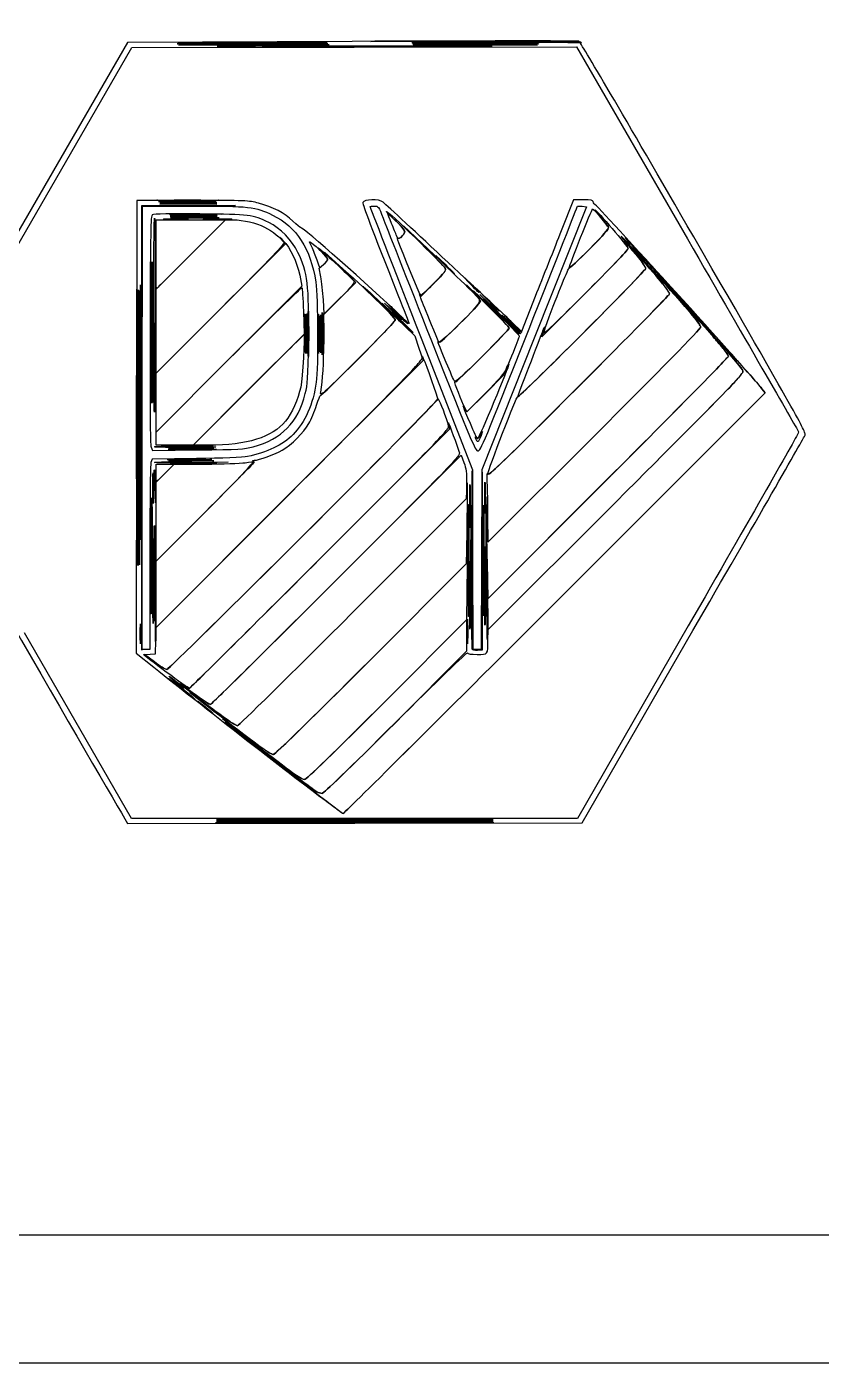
# Model space of a CAD drawing. Header units: millimetres. Extents: x 0 to 635, y 0 to 635.
# Drawn here: x 211.9 to 435.8, y 0 to 376.5 of the extents above; entities that cross this region are included whole.
import ezdxf

# ---------------------------------------------------------------- set-up
doc = ezdxf.new("R2010")
doc.units = ezdxf.units.MM
doc.layers.add('Layer_1', color=7, linetype='CONTINUOUS')

msp = doc.modelspace()

# ---------------------------------------------------------------- linework, layer by layer
at = {"layer": 'Layer_1', "color": 7}
for points in [[(0, 317.5), (0, 635), (317.5, 635), (635, 635), (635, 317.5), (635, 0), (317.5, 0), (0, 0)], [(35.46623, 597.50713), (598.87253, 597.50713), (598.87253, 36.12743), (35.46623, 36.12743)], [(258.32153, 371.73951)], [(258.49792, 372.09228)], [(258.67431, 371.38673)], [(272.98976, 371.034)], [(323.76181, 372.09225)], [(323.93819, 371.73947)], [(324.11458, 371.38669)], [(338.31389, 372.18061)], [(250.18414, 327.64184)], [(244.29714, 263.525), (244.29814, 326.14306), (257.52731, 326.15006), (270.75647, 326.15706), (257.61648, 326.05796), (244.47648, 325.95886), (244.38588, 263.43328), (244.29528, 200.90772), (244.29628, 263.52578)], [(250.56042, 327.2891)], [(250.93627, 326.9364)], [(250.93627, 326.58363)], [(253.36005, 323.7611)], [(253.55903, 323.40832)], [(253.55903, 323.05554)], [(253.73542, 322.7028)], [(262.37842, 322.34896)], [(316.09311, 317.6653)], [(248.35556, 312.38472)], [(293.7094, 310.70903)], [(329.66137, 309.47431)], [(364.77222, 308.55601)], [(336.89259, 304.00625)], [(341.83147, 298.71458)], [(342.53703, 298.71458)], [(314.84589, 295.71597)], [(315.02036, 296.24514)], [(316.44167, 295.45139)], [(344.30092, 295.89236)], [(246.76016, 290.5125)], [(247.11354, 290.33611)], [(247.46632, 290.5125)], [(248.17174, 290.33611)], [(290.13624, 290.15972)], [(290.48947, 289.98333)], [(290.84261, 290.15972)], [(291.19768, 289.98333)], [(294.0167, 289.98333)], [(294.36839, 289.98333)], [(294.722, 289.98333)], [(295.07698, 289.98333)], [(295.42866, 290.15972)], [(318.01971, 292.89375)], [(347.30237, 293.24653)], [(348.19167, 292.62917)], [(348.35978, 293.24653)], [(327.98797, 287.56847)], [(332.44118, 276.64304)], [(350.30833, 272.25851)], [(243.94167, 267.93472)], [(242.88366, 263.70139)], [(336.90934, 264.67153)], [(243.23644, 263.525)], [(243.58919, 263.525)], [(338.52802, 260.20247)], [(247.88037, 258.14514)], [(253.02986, 257.79162)], [(253.02986, 257.43891)], [(253.20625, 258.49711)], [(275.69583, 258.17061)], [(247.95497, 253.74092)], [(252.69866, 254.61673)], [(253.02986, 254.26384)], [(253.55903, 253.55832)], [(247.78819, 248.70833)], [(248.35551, 250.825)], [(341.83988, 250.47314)], [(248.15044, 246.59167)], [(336.70508, 241.47639)], [(340.93213, 243.76944)], [(246.7592, 227.18889)], [(247.112, 227.36528)], [(248.16181, 227.54167)], [(336.36453, 226.13056)], [(337.06997, 226.13056)], [(340.59775, 226.13056)], [(341.30342, 226.13056)], [(247.81588, 222.42639)], [(247.46189, 220.30972)], [(340.94716, 218.89861)], [(336.71204, 216.42917)], [(360.68931, 214.11004)], [(341.64109, 209.02083)], [(335.98735, 206.19861)], [(247.88298, 197.54293)], [(251.23949, 194.69742)], [(254.17639, 191.5971)], [(255.76389, 189.65697)], [(259.33364, 188.3997)], [(262.29028, 184.54155)], [(267.20741, 182.12153)], [(278.16528, 173.30886)], [(293.67691, 160.96735)], [(299.68472, 155.75231)], [(272.63699, 152.31177)], [(272.81337, 153.3701)], [(272.81337, 153.01733)], [(272.81337, 152.66455)]]:
    msp.add_lwpolyline(points, close=True, dxfattribs=at)
for points in [[(180.01488, 259.95002), (178.87837, 261.96368), (210.20243, 316.27836), (241.5265, 370.59306), (304.16439, 370.68226), (366.80228, 370.77146), (398.04118, 316.7073)], [(303.55873, 372.34167), (240.29931, 372.08004), (208.69688, 317.28613)], [(338.31389, 372.18056), (308.85694, 372.36303), (338.1375, 372.44283)], [(258.58611, 327.55417), (242.8875, 327.55417), (242.7984, 263.7917), (242.7093, 200.0292), (247.73734, 196.03438)], [(368.70848, 327.73056), (365.94196, 327.73056), (362.48968, 318.99931)], [(244.475, 263.525), (244.475, 325.96667), (258.60098, 325.96667)], [(368.39638, 325.90188), (369.62186, 325.79028), (354.86319, 288.74861), (340.10449, 251.70694), (340.09109, 226.39514), (340.07779, 201.08333), (338.84307, 201.08333), (337.60834, 201.08333), (337.60833, 226.34286)], [(248.35556, 290.69254), (248.35556, 302.51167), (258.14746, 312.29889), (267.93936, 322.08611), (270.05371, 322.08011)], [(248.35556, 312.38472), (248.35556, 322.08611), (258.14273, 322.08611), (267.92991, 322.08611), (258.23333, 312.38472)], [(251.10633, 322.34895), (251.10633, 322.34884)], [(323.70309, 314.81333), (318.02917, 320.42031), (324.88574, 313.93307)], [(248.35556, 270.57967), (248.35556, 278.86833), (266.56439, 297.07967), (284.77322, 315.29103), (283.58592, 316.69624)], [(295.62151, 288.21454), (295.62751, 295.44158), (300.12542, 299.95265), (304.62334, 304.46372), (300.21362, 308.73082), (295.8039, 312.99792), (301.09556, 308.22654)], [(384.3153, 311.39451), (382.33893, 313.79583), (385.0217, 310.97361)], [(294.77394, 305.99745), (294.30811, 308.42962), (295.49711, 309.47358)], [(329.66137, 309.47431), (327.20139, 312.03194), (329.75903, 309.57196)], [(288.80687, 306.46878), (289.43959, 303.37507), (268.89757, 282.83305), (248.35556, 262.29102), (248.35556, 270.57967)], [(326.53456, 304.13303), (322.91009, 300.5209), (320.22985, 306.98198)], [(336.89259, 304.00625), (334.60972, 306.3875), (336.99097, 304.10464)], [(342.81181, 297.00566), (337.78472, 302.09654), (344.22047, 295.95174)], [(369.18597, 301.27625), (357.01919, 289.11329), (358.53705, 293.16428)], [(300.0702, 299.89374), (295.73485, 295.56879), (295.48731, 299.56704)], [(314.84589, 295.71597), (312.03194, 298.62639), (314.94236, 295.81244)], [(315.02036, 296.24514), (312.7375, 298.62639), (315.11875, 296.34353)], [(341.83147, 298.71458), (339.54861, 301.09583), (341.92986, 298.81297)], [(342.53703, 298.71458), (340.25417, 301.09583), (342.63542, 298.81297)], [(344.30092, 295.89236), (342.01806, 298.27361), (344.39931, 295.99075)], [(355.15621, 300.44409), (351.27506, 290.62013), (348.58683, 293.24914)], [(266.5014, 297.0168), (248.35556, 278.87355), (248.35556, 290.69254)], [(289.86361, 296.36226), (290.09685, 289.92342), (274.43116, 274.25477), (258.76547, 258.58611), (253.56051, 258.58611), (248.35556, 258.58611), (248.35556, 260.43932)], [(315.55972, 294.92355), (321.20417, 289.42418), (322.38075, 285.94166), (323.55733, 282.45913), (285.95644, 244.85826), (248.35556, 207.25737), (248.35556, 216.60743)], [(318.01971, 292.89375), (315.55972, 295.45139), (318.11736, 292.99141)], [(347.30237, 293.24653), (344.13472, 296.50972), (347.39792, 293.34208)], [(348.35978, 293.24653), (345.54583, 296.15694), (348.45625, 293.343)], [(247.73364, 290.40348), (247.73319, 290.40348)], [(405.1983, 289.27778), (404.47962, 290.15972), (405.39779, 289.27778)], [(337.60833, 226.34286), (337.60833, 251.60238), (323.14444, 288.62365)], [(248.35556, 260.43932), (248.35556, 262.29257), (268.80254, 282.73726)], [(348.4914, 283.64531), (346.32169, 278.40333), (341.11762, 273.20794), (335.91354, 268.01251), (335.38693, 269.03197)], [(263.17373, 258.5871), (258.76551, 258.5871), (274.28472, 274.10932), (274.28472, 274.10833)], [(294.73672, 273.55867), (294.73699, 273.55867)], [(335.32904, 269.03362), (335.91688, 268.01586), (341.14659, 273.23683)], [(360.68921, 214.11004), (419.92903, 273.35067), (419.02729, 274.52324)], [(419.02729, 274.52324), (419.92903, 273.35067), (360.68921, 214.11004)], [(330.45243, 265.0067), (331.04549, 263.13705), (294.55186, 226.64212)], [(246.59167, 226.98953), (246.59167, 201.08333), (245.53333, 201.08333), (244.475, 201.08333), (244.475, 263.525)], [(341.76366, 238.65494), (341.84166, 231.24739), (371.82777, 261.23194)], [(371.82777, 261.23194), (341.84166, 231.24739), (341.83966, 237.24383), (341.84006, 237.24383)], [(246.94052, 258.06725), (247.3003, 257.12095), (260.08696, 257.2596)], [(259.70983, 254.81329), (247.2516, 254.63151), (246.92163, 253.7636)], [(248.35556, 237.06003), (248.35556, 248.16259), (250.90436, 250.72852), (253.45317, 253.29444), (262.21387, 253.29444)], [(248.35556, 250.825), (248.35556, 253.29444), (250.90373, 253.29444), (253.45191, 253.29444), (251.00139, 250.825)], [(258.43288, 253.91696), (268.64028, 253.82286), (258.16237, 253.64682)], [(299.18507, 220.69199), (334.31728, 255.82291), (335.08086, 253.72871)], [(337.34311, 226.48333), (337.43681, 251.35417), (337.52261, 226.21875), (337.60841, 201.08333), (338.84079, 201.08333), (340.07316, 201.08333), (340.16726, 226.04236), (340.26136, 251.00139), (340.25736, 225.95417), (340.25336, 200.90694), (338.92761, 200.7973)], [(375.74977, 249.27895), (341.92459, 215.45515), (341.68125, 225.46716)], [(341.84167, 210.96203), (341.84167, 215.37221), (375.70833, 249.2375)], [(247.88293, 197.54293), (245.11725, 199.62855), (246.64821, 199.73858), (248.17917, 199.84861), (248.27647, 203.55278), (248.37377, 207.25694), (285.92881, 244.82778)], [(247.44559, 246.41528), (247.44546, 246.41528)], [(303.8221, 211.57847), (335.82746, 243.59306), (335.94931, 247.47361)], [(335.84444, 247.61306), (335.84444, 243.59161), (303.82914, 211.57773)], [(377.87322, 242.58337), (341.84167, 206.55181), (341.84167, 210.96203)], [(341.84167, 203.66919), (341.84167, 206.55012), (377.87312, 242.58288)], [(248.35556, 216.60743), (248.35556, 225.95752), (262.27844, 239.87707)], [(262.27641, 239.87502), (248.35556, 225.95752), (248.35556, 237.06003)], [(335.92181, 238.30139), (335.77246, 225.24861), (308.91001, 198.34931)], [(308.94087, 198.34931), (335.83418, 225.24861), (335.9627, 232.65694)], [(335.9677, 224.72001), (335.84386, 209.37478), (313.35576, 186.88459)], [(398.28611, 207.68794), (367.06528, 153.4781), (304.27083, 153.4821), (241.47639, 153.4861), (211.31389, 205.70931)], [(248.15227, 207.9625), (248.1521, 207.9625)], [(313.35383, 186.883), (335.84444, 209.37153), (335.84444, 204.9617), (335.84444, 200.55184), (315.82316, 180.53286)], [(239.5306, 153.36915), (240.31248, 152.04528), (304.33374, 152.13438), (368.355, 152.22358), (399.59605, 206.375)], [(243.90664, 205.49306), (243.90651, 205.49306)], [(337.4252, 201.15008), (337.42601, 201.15008)], [(286.80865, 166.35374), (286.80833, 166.35374)]]:
    msp.add_lwpolyline(points, dxfattribs=at)
for points in [[(275.51944, 371.64451), (256.60174, 371.64451), (248.86267, 371.68721), (258.32153, 371.73951)], [(275.51944, 371.99718), (256.79576, 371.99718), (249.13608, 372.03998), (258.49792, 372.09228)], [(275.87222, 371.29173), (256.95451, 371.29173), (249.21545, 371.33453), (258.67431, 371.38673)], [(304.27083, 370.942), (269.73389, 370.94201), (255.6574, 370.9834), (272.98976, 371.034)], [(258.32153, 371.73951), (267.78038, 371.79171), (283.25851, 371.79171), (292.71736, 371.73951)], [(258.49792, 372.09228), (267.85976, 372.14458), (283.17913, 372.14458), (292.54097, 372.09228)], [(258.67431, 371.38673), (268.13316, 371.43893), (283.61128, 371.43893), (293.07014, 371.38673)], [(272.98976, 371.03401), (290.32211, 371.08461), (318.57961, 371.08461), (335.7842, 371.034)], [(292.54097, 372.09228), (301.90281, 372.03998), (294.24313, 371.99718), (275.51944, 371.99718)], [(292.71736, 371.73951), (302.17622, 371.68721), (294.43715, 371.64451), (275.51944, 371.64451)], [(293.07014, 371.38673), (302.52899, 371.33453), (294.78993, 371.29173), (275.87222, 371.29173)], [(367.47087, 372.38617), (367.11188, 372.50561), (338.35141, 372.48557), (303.55873, 372.34167)], [(335.7842, 371.034), (352.98881, 370.9834), (338.80778, 370.942), (304.27083, 370.942)], [(338.31389, 371.99615), (322.3066, 371.99615), (315.75816, 372.03945), (323.76181, 372.09225)], [(338.31389, 371.64327), (322.50063, 371.64327), (316.03156, 371.68657), (323.93819, 371.73947)], [(338.31389, 371.29039), (322.69465, 371.29039), (316.30497, 371.33369), (324.11458, 371.38669)], [(323.76181, 372.09225), (331.76545, 372.14515), (344.86233, 372.14515), (352.86597, 372.09225)], [(323.93819, 371.73947), (331.84483, 371.79237), (344.78295, 371.79237), (352.68958, 371.73947)], [(324.11458, 371.38669), (331.9242, 371.43969), (344.70358, 371.43969), (352.51319, 371.38669)], [(338.1375, 372.44283), (356.58369, 372.49303), (367.61385, 372.39603), (367.94722, 372.18061)], [(368.12361, 371.91838), (367.92958, 371.96228), (354.51521, 372.08025), (338.31389, 372.18061)], [(352.86597, 372.09225), (360.86962, 372.03935), (354.32118, 371.99615), (338.31389, 371.99615)], [(352.68958, 371.73947), (360.59622, 371.68657), (354.12715, 371.64327), (338.31389, 371.64327)], [(352.51319, 371.38669), (360.32281, 371.33369), (353.93313, 371.29039), (338.31389, 371.29039)], [(399.83833, 317.25317), (380.08997, 351.44855), (367.87734, 372.25094), (367.47087, 372.38617)], [(367.94722, 372.18061), (368.23826, 371.99252), (368.31764, 371.87452), (368.12361, 371.91838)], [(257.35139, 327.53854), (249.59028, 327.53845), (246.36502, 327.58494), (250.18414, 327.64184)], [(250.18414, 327.64184), (254.00327, 327.69874), (260.35327, 327.69884), (264.29525, 327.64202)], [(264.29525, 327.64202), (268.23724, 327.58522), (265.1125, 327.53864), (257.35139, 327.53854)], [(277.21653, 326.77199), (274.39755, 327.52407), (273.68059, 327.55417), (258.58611, 327.55417)], [(312.31775, 327.0739), (311.26067, 328.01786), (306.81601, 327.91315), (306.63046, 326.93991)], [(371.475, 327.23079), (371.475, 327.61947), (370.86011, 327.73056), (368.70848, 327.73056)], [(257.175, 327.18485), (249.89896, 327.18485), (246.9224, 327.23175), (250.56042, 327.2891)], [(257.35139, 326.83187), (250.17236, 326.83198), (247.28556, 326.87907), (250.93627, 326.9364)], [(257.35139, 326.47909), (250.17236, 326.4792), (247.28556, 326.52619), (250.93627, 326.58363)], [(260.70278, 323.74429), (252.51907, 323.82619), (247.63354, 323.74499), (247.29722, 323.52172)], [(250.56042, 327.2891), (254.19844, 327.3464), (260.15156, 327.3464), (263.78958, 327.2891)], [(250.93627, 326.9364), (254.58698, 326.9938), (260.46073, 326.9937), (263.98904, 326.93621)], [(250.93627, 326.58363), (254.58698, 326.64103), (260.46073, 326.64093), (263.98904, 326.58343)], [(253.36005, 323.7611), (256.5976, 323.8193), (261.9951, 323.8194), (265.3545, 323.76134)], [(263.78958, 327.2891), (267.4276, 327.2318), (264.45104, 327.18485), (257.175, 327.18485)], [(263.98904, 326.93621), (267.51736, 326.87871), (264.53042, 326.83176), (257.35139, 326.83187)], [(263.98904, 326.58343), (267.51736, 326.52593), (264.53042, 326.47898), (257.35139, 326.47909)], [(258.60098, 325.96667), (274.76685, 325.96667), (276.29429, 325.79485), (281.16389, 323.4286)], [(286.90266, 321.7137), (284.52698, 324.01065), (281.35199, 325.6687), (277.21653, 326.77199)], [(306.63046, 326.93991), (306.52078, 326.3646), (308.99085, 319.85643), (316.48663, 300.97082)], [(308.68056, 325.8058), (308.68056, 325.8943), (309.19919, 325.96667), (309.83307, 325.96667)], [(323.14444, 288.62365), (315.18931, 308.98536), (308.68056, 325.71732), (308.68056, 325.8058)], [(309.83307, 325.96667), (310.96529, 325.96667), (311.00888, 325.90607), (312.30873, 322.52708)], [(348.58683, 293.24914), (346.36603, 295.42103), (314.8612, 324.80261), (312.31775, 327.0739)], [(313.26667, 324.45342), (313.26667, 324.97703), (329.19256, 309.55102), (329.77441, 308.46382)], [(315.59406, 322.02724), (314.31399, 323.25604), (313.26667, 324.34782), (313.26667, 324.45342)], [(313.61944, 323.7877), (313.61944, 324.12025), (317.85571, 319.88092), (318.26138, 319.14241)], [(314.69073, 321.05362), (314.10152, 322.43824), (313.61944, 323.66857), (313.61944, 323.7877)], [(353.43599, 291.39444), (360.90426, 310.31215), (367.04983, 325.8405), (367.09276, 325.90188)], [(364.77222, 308.55601), (364.77222, 309.26582), (371.03279, 325.05556), (371.34655, 325.13712)], [(367.09276, 325.90188), (367.13576, 325.96328), (367.72236, 325.96328), (368.39638, 325.90188)], [(371.34655, 325.13712), (371.69563, 325.22782), (375.41267, 320.8841), (375.76552, 319.97312)], [(371.75359, 326.61342), (371.60038, 326.67812), (371.475, 326.95592), (371.475, 327.23079)], [(419.02729, 274.52324), (416.11388, 278.31161), (372.60407, 326.25443), (371.75359, 326.61342)], [(373.68127, 322.70347), (372.62904, 323.91615), (371.85378, 324.90833), (371.95845, 324.90833)], [(371.95845, 324.90833), (372.38125, 324.90833), (381.35204, 314.46302), (381.35239, 313.9703)], [(247.29722, 323.52172), (246.83447, 323.21439), (246.7563, 319.14448), (246.6744, 291.09192)], [(247.73319, 290.40348), (247.68739, 308.00005), (247.76899, 322.47087), (247.91456, 322.56086)], [(247.91456, 322.56086), (248.15419, 322.70904), (248.15183, 299.89073), (247.90956, 269.875)], [(253.82361, 322.22902), (250.71917, 322.22937), (249.49639, 322.28342), (251.10633, 322.34895)], [(259.46806, 323.65558), (252.87111, 323.65546), (250.12251, 323.70298), (253.36005, 323.7611)], [(258.93889, 323.30104), (253.02104, 323.30104), (250.6001, 323.34934), (253.55903, 323.40832)], [(258.93889, 322.94826), (253.02104, 322.94826), (250.6001, 322.99656), (253.55903, 323.05554)], [(259.29167, 322.59602), (253.17979, 322.59602), (250.67948, 322.64402), (253.73542, 322.7028)], [(251.10633, 322.34884), (252.71628, 322.41434), (255.25628, 322.41404), (256.75078, 322.34814)], [(253.55903, 323.40832), (256.51795, 323.46732), (261.35983, 323.46732), (264.31875, 323.40832)], [(253.55903, 323.05554), (256.51795, 323.11454), (261.35983, 323.11454), (264.31875, 323.05554)], [(253.73542, 322.7028), (256.79135, 322.7615), (261.79198, 322.7615), (264.84792, 322.7028)], [(256.75078, 322.34814), (258.24528, 322.28214), (256.92806, 322.22857), (253.82361, 322.22902)], [(264.31875, 323.40832), (267.27767, 323.34932), (264.85674, 323.30104), (258.93889, 323.30104)], [(264.31875, 323.05554), (267.27767, 322.99654), (264.85674, 322.94826), (258.93889, 322.94826)], [(264.84792, 322.7028), (267.90385, 322.6441), (265.40354, 322.59602), (259.29167, 322.59602)], [(265.3545, 323.76134), (268.7139, 323.70334), (266.065, 323.65571), (259.46806, 323.65558)], [(265.64162, 322.23254), (262.0521, 322.23254), (260.58367, 322.28494), (262.37842, 322.34896)], [(280.10556, 321.3127), (275.56809, 323.511), (274.83519, 323.60285), (260.70278, 323.74429)], [(262.37842, 322.34896), (264.17318, 322.41296), (267.11005, 322.41296), (268.90481, 322.34896)], [(268.90481, 322.34896), (270.69957, 322.28496), (269.23113, 322.23254), (265.64162, 322.23254)], [(270.05371, 322.08011), (273.01038, 322.07111), (276.47431, 321.26973), (278.91387, 320.0292)], [(278.91387, 320.0292), (281.07919, 318.92812), (283.76146, 316.81517), (284.32092, 315.76981)], [(288.33195, 312.91389), (286.66506, 316.33805), (283.31598, 319.75732), (280.10556, 321.3127)], [(281.16389, 323.4286), (287.94243, 320.13475), (291.92014, 313.96348), (293.34119, 304.53596)], [(289.07395, 319.8832), (288.99875, 319.808), (288.02169, 320.63175), (286.90266, 321.7137)], [(316.88264, 295.31414), (308.97474, 303.03227), (289.46231, 320.27157), (289.07395, 319.8832)], [(312.30873, 322.52708), (313.03647, 320.63531), (319.16092, 305.1175), (325.91864, 288.04306)], [(316.09311, 317.66529), (315.911, 318.14426), (315.27993, 319.66901), (314.69073, 321.05362)], [(317.81174, 317.63271), (318.83471, 318.72161), (318.64407, 319.09939), (315.59406, 322.02724)], [(375.79646, 319.93403), (375.68533, 320.24455), (374.7335, 321.4908), (373.68127, 322.70347)], [(283.58592, 316.69624), (282.9329, 317.4691), (283.16391, 317.29144), (284.09927, 316.30142)], [(284.09927, 316.30142), (286.27739, 313.99603), (288.00572, 310.38612), (288.80687, 306.46878)], [(320.22985, 306.98198), (316.28909, 316.48172), (316.04591, 317.14157), (316.558, 316.94506)], [(317.82151, 317.6431), (316.81646, 316.57328), (316.50678, 316.57726), (316.09311, 317.6653)], [(316.558, 316.94506), (316.80368, 316.85076), (317.36787, 317.16023), (317.81174, 317.63271)], [(318.26138, 319.14241), (318.53964, 318.63585), (318.44223, 318.30383), (317.82151, 317.6431)], [(362.48968, 318.99931), (360.59089, 314.19712), (357.29083, 305.84727), (355.15621, 300.44409)], [(375.76552, 319.97312), (375.94134, 319.51917), (374.6113, 317.98433), (370.38566, 313.76487)], [(370.45681, 313.83593), (374.33529, 317.70872), (375.93782, 319.53889), (375.79646, 319.93403)], [(383.54362, 312.70985), (381.15909, 315.34443), (379.28951, 317.5), (379.38903, 317.5)], [(379.38903, 317.5), (379.59308, 317.5), (393.55341, 302.03454), (398.55068, 296.27243)], [(386.09041, 310.78384), (382.80562, 314.36599), (380.31498, 317.17537), (380.55564, 317.02691)], [(380.55564, 317.02691), (381.57647, 316.39722), (416.47967, 277.83596), (419.02729, 274.52324)], [(398.04118, 316.7073), (415.22255, 286.97201), (429.33112, 262.47542), (429.39349, 262.27043)], [(431.19509, 261.43186), (431.52071, 262.25539), (428.68324, 267.30664), (399.83833, 317.25317)], [(242.88367, 263.70139), (242.88368, 298.43236), (242.92507, 312.58822), (242.97567, 295.15885)], [(243.94169, 267.93472), (243.9417, 299.94931), (243.98329, 312.99397), (244.03399, 296.92285)], [(246.7602, 290.5125), (246.76022, 308.16903), (246.8032, 315.34048), (246.8556, 306.44906)], [(247.11354, 290.33611), (247.11354, 308.08965), (247.15644, 315.35247), (247.20894, 306.47569)], [(247.46626, 290.5125), (247.46628, 308.16903), (247.50926, 315.34048), (247.56176, 306.44906)], [(248.17174, 290.33611), (248.17174, 307.89563), (248.21474, 315.07906), (248.26724, 306.29931)], [(284.32092, 315.76981), (284.59076, 315.26561), (281.50648, 312.01977), (266.5014, 297.0168)], [(291.30321, 288.16606), (291.4927, 303.658), (291.05237, 307.32554), (288.33195, 312.91389)], [(292.20894, 314.45066), (291.37612, 316.10133), (291.3719, 316.14468), (292.09337, 315.63935)], [(292.09337, 315.63935), (293.50785, 314.64861), (296.68611, 311.44593), (296.68611, 311.01132)], [(293.7094, 310.70903), (293.35954, 311.82469), (292.68433, 313.50842), (292.20894, 314.45066)], [(294.9987, 313.14426), (292.78052, 315.39202), (294.46932, 313.9504), (299.62857, 309.19203)], [(296.68611, 310.97594), (296.68611, 311.22806), (295.92678, 312.2038), (294.9987, 313.14426)], [(329.76802, 308.47576), (329.55297, 308.87759), (326.82375, 311.7295), (323.70309, 314.81333)], [(324.88574, 313.93307), (335.48931, 303.90067), (339.725, 299.67332), (339.725, 299.12298)], [(364.73084, 308.48674), (364.83223, 308.38536), (367.40892, 310.79249), (370.45681, 313.83593)], [(370.38566, 313.76487), (367.29825, 310.68201), (364.77222, 308.33802), (364.77222, 308.55601)], [(369.16935, 301.2703), (375.87022, 307.96321), (381.35278, 313.66798), (381.35278, 313.94757)], [(381.35239, 313.9703), (381.3526, 313.67821), (375.8777, 307.96588), (369.18597, 301.27625)], [(380.55903, 315.32929), (380.12247, 315.80964), (379.96527, 316.08735), (380.20971, 315.94643)], [(380.20971, 315.94643), (381.08474, 315.44193), (386.29167, 308.97321), (386.29167, 308.39061)], [(381.35278, 313.94757), (381.35278, 314.22716), (380.99559, 314.84893), (380.55903, 315.32929)], [(392.9866, 301.27131), (392.9766, 301.90906), (389.42686, 306.20969), (383.54362, 312.70985)], [(243.23644, 263.525), (243.23644, 298.15896), (243.27784, 312.3274), (243.32844, 295.01042)], [(243.58919, 263.525), (243.58919, 297.96493), (243.63059, 312.05399), (243.68119, 294.83403)], [(248.44616, 302.68333), (248.39636, 302.68333), (248.35556, 307.04896), (248.35556, 312.38472)], [(258.23333, 312.38472), (252.90022, 307.04896), (248.49599, 302.68333), (248.44616, 302.68333)], [(294.52637, 308.68056), (294.42687, 308.68056), (294.05926, 309.59337), (293.7094, 310.70903)], [(296.68611, 311.01132), (296.68611, 310.59834), (294.90905, 308.68056), (294.52637, 308.68056)], [(295.49711, 309.47358), (296.15106, 310.04775), (296.68611, 310.72382), (296.68611, 310.97594)], [(299.62857, 309.19203), (301.92602, 307.07309), (303.94071, 305.08725), (304.10566, 304.77905)], [(332.31667, 307.01432), (332.31667, 306.75556), (331.9462, 307.09882), (329.66137, 309.47431)], [(329.75903, 309.57196), (331.16573, 308.21897), (332.31667, 307.06803), (332.31667, 307.01432)], [(386.29167, 308.3946), (386.29167, 308.72382), (385.40231, 310.07378), (384.3153, 311.39451)], [(385.0217, 310.97361), (388.62917, 307.17862), (392.99444, 301.84724), (392.99444, 301.23639)], [(413.68899, 279.47468), (413.42793, 280.51488), (403.02946, 292.3114), (386.09041, 310.78384)], [(246.8556, 306.44906), (246.9081, 297.55764), (246.9081, 283.11139), (246.85556, 274.34628)], [(247.20894, 306.47569), (247.26144, 297.59892), (247.26144, 283.0733), (247.20894, 274.19653)], [(247.56176, 306.44906), (247.61426, 297.55764), (247.61426, 283.11139), (247.56172, 274.34628)], [(248.26724, 306.29931), (248.31974, 297.51955), (248.31974, 283.15267), (248.26724, 274.37292)], [(295.48731, 299.56704), (295.35116, 301.76607), (295.03014, 304.65975), (294.77394, 305.99745)], [(301.09556, 308.22654), (308.88815, 301.20013), (315.75338, 294.46782), (315.74404, 293.86168)], [(326.47535, 304.07403), (329.77158, 307.35904), (330.1179, 307.82201), (329.76802, 308.47576)], [(329.77441, 308.46382), (330.11577, 307.82599), (329.75141, 307.33895), (326.53456, 304.13303)], [(350.26072, 272.3109), (350.44688, 271.75241), (386.29167, 307.64969), (386.29167, 308.3946)], [(358.53705, 293.16428), (361.69974, 301.60504), (364.55329, 308.66429), (364.73084, 308.48674)], [(386.29167, 308.39061), (386.29167, 308.06358), (378.19542, 299.70094), (368.3, 289.80694)], [(392.11831, 303.56528), (390.37488, 305.50556), (389.2437, 306.85866), (389.60456, 306.57219)], [(389.60456, 306.57219), (390.32613, 305.99934), (403.40604, 291.41254), (407.19053, 286.9602)], [(268.80254, 282.73726), (280.04838, 293.98185), (289.33521, 303.09627), (289.43995, 302.99153)], [(289.43995, 302.99153), (289.54469, 302.88679), (289.73534, 299.90362), (289.86361, 296.36226)], [(293.34119, 304.53596), (293.97137, 300.35519), (294.06927, 280.57757), (293.48076, 276.33874)], [(304.10566, 304.77905), (304.33668, 304.34739), (303.40983, 303.22534), (300.0702, 299.89374)], [(310.16456, 299.86111), (307.09266, 302.86854), (305.77989, 304.22526), (307.24729, 302.87604)], [(307.24729, 302.87604), (308.71468, 301.52682), (312.45528, 297.9482), (315.55972, 294.92355)], [(327.98797, 287.56847), (323.86042, 297.52979), (322.46734, 301.06549), (322.61278, 301.21093)], [(322.61278, 301.21093), (322.71118, 301.30933), (322.79167, 301.16773), (322.79167, 300.89635)], [(322.79167, 300.89635), (322.79167, 300.62494), (324.44932, 302.0549), (326.47535, 304.07403)], [(334.0451, 292.94644), (340.40861, 299.31873), (340.37848, 299.25729), (338.11488, 301.24475)], [(335.77654, 303.64773), (335.16342, 304.37849), (337.62663, 302.04112), (341.25034, 298.45358)], [(338.11488, 301.24475), (337.44191, 301.83563), (336.38966, 302.91697), (335.77654, 303.64773)], [(339.37222, 301.72339), (339.37222, 301.46373), (339.01301, 301.79449), (336.89259, 304.00625)], [(336.99097, 304.10464), (338.30066, 302.84906), (339.37222, 301.7775), (339.37222, 301.72339)], [(357.54836, 290.46244), (357.10312, 289.38495), (359.52426, 291.63669), (369.16935, 301.2703)], [(392.99444, 301.23639), (392.99444, 300.96405), (381.48507, 289.23268), (367.41806, 275.16667)], [(367.44987, 275.19849), (381.49938, 289.24699), (392.99091, 300.97977), (392.9866, 301.27131)], [(401.81388, 291.86316), (401.81388, 292.48745), (398.75752, 296.17633), (392.11831, 303.56528)], [(291.19768, 289.98333), (291.19768, 295.70715), (291.24618, 298.04872), (291.3055, 295.18681)], [(295.07698, 289.98333), (295.07698, 295.3191), (295.12598, 297.50191), (295.18595, 294.83403)], [(315.74297, 293.86168), (315.74697, 294.15394), (313.23645, 296.85368), (310.16456, 299.86111)], [(316.44167, 295.45139), (314.99617, 296.9066), (313.89287, 298.09722), (313.98988, 298.09722)], [(313.98988, 298.09722), (314.08688, 298.09722), (315.34895, 296.9066), (316.79444, 295.45139)], [(316.48663, 300.97082), (318.20815, 296.63346), (319.61667, 292.98593), (319.61667, 292.86521)], [(339.725, 299.12298), (339.725, 298.33324), (328.2204, 287.00754), (327.98797, 287.56847)], [(341.25034, 298.45358), (344.87404, 294.86603), (347.83889, 291.76902), (347.83889, 291.57133)], [(344.21272, 296.33333), (344.15862, 296.33333), (343.08705, 297.4049), (341.83147, 298.71458)], [(341.92986, 298.81297), (344.14167, 296.69255), (344.47238, 296.33333), (344.21272, 296.33333)], [(344.91828, 296.33333), (344.86418, 296.33333), (343.79261, 297.4049), (342.53703, 298.71458)], [(342.63542, 298.81297), (344.84722, 296.69255), (345.17793, 296.33333), (344.91828, 296.33333)], [(242.97567, 295.15885), (243.02627, 277.72949), (243.02627, 249.31324), (242.97566, 232.01161)], [(243.32844, 295.01042), (243.37904, 277.69344), (243.37904, 249.35656), (243.32844, 232.03958)], [(243.68119, 294.83403), (243.73179, 277.61406), (243.73179, 249.43594), (243.68119, 232.21597)], [(244.03399, 296.92285), (244.08479, 280.85175), (244.08479, 254.658), (244.03397, 238.71453)], [(290.13628, 290.15972), (290.13606, 295.01042), (290.18578, 297.04372), (290.24669, 294.67818)], [(290.24669, 294.67818), (290.30759, 292.31263), (290.30779, 288.34388), (290.24705, 285.85873)], [(290.48947, 289.98333), (290.48947, 294.93104), (290.53907, 296.9551), (290.59973, 294.48125)], [(290.59973, 294.48125), (290.66033, 292.0074), (290.66033, 287.95927), (290.59973, 285.48542)], [(290.84259, 290.15972), (290.8428, 295.20444), (290.89239, 297.21914), (290.9527, 294.63681)], [(290.9527, 294.63681), (291.0131, 292.0545), (291.0129, 287.927), (290.95235, 285.46459)], [(291.3055, 295.18681), (291.3648, 292.3249), (291.3648, 287.64177), (291.3055, 284.77986)], [(294.0167, 289.98333), (294.0167, 294.93104), (294.0663, 296.9551), (294.12696, 294.48125)], [(294.12696, 294.48125), (294.18756, 292.0074), (294.18756, 287.95927), (294.12696, 285.48542)], [(294.36839, 289.98333), (294.36839, 294.54299), (294.41869, 296.4083), (294.48011, 294.12847)], [(294.48011, 294.12847), (294.54151, 291.84865), (294.54151, 288.11802), (294.48011, 285.83819)], [(294.55596, 272.52306), (294.57746, 271.96369), (315.73537, 293.27302), (315.74297, 293.86168)], [(294.722, 289.98333), (294.722, 294.73701), (294.7719, 296.6817), (294.83297, 294.30486)], [(294.83297, 294.30486), (294.89397, 291.92802), (294.89397, 288.03865), (294.83297, 285.66181)], [(295.18595, 294.83403), (295.24585, 292.16615), (295.24585, 287.80052), (295.18595, 285.13264)], [(295.42865, 290.15972), (295.42885, 295.20444), (295.47845, 297.21914), (295.53875, 294.63681)], [(295.53875, 294.63681), (295.59915, 292.0545), (295.59895, 287.927), (295.5384, 285.46459)], [(315.74404, 293.86168), (315.73904, 293.56943), (310.95645, 288.5688), (305.11498, 282.74918)], [(317.85278, 292.90203), (317.85278, 292.64473), (317.4594, 293.01287), (314.84589, 295.71597)], [(314.94236, 295.81244), (316.54309, 294.26477), (317.85278, 292.95508), (317.85278, 292.90203)], [(317.5, 293.96228), (317.5, 293.70262), (317.14079, 294.03328), (315.02036, 296.24514)], [(315.11875, 296.34353), (316.42844, 295.08795), (317.5, 294.01639), (317.5, 293.96228)], [(319.24623, 292.80556), (319.14923, 292.80556), (317.88716, 293.99618), (316.44167, 295.45139)], [(316.79444, 295.45139), (318.23994, 293.99618), (319.34324, 292.80556), (319.24623, 292.80556)], [(319.61667, 292.86521), (319.61667, 292.74449), (318.38635, 293.84651), (316.88264, 295.31414)], [(347.83889, 291.56334), (347.83889, 291.75663), (345.5767, 294.20568), (342.81181, 297.00566)], [(344.22047, 295.95174), (347.76013, 292.5721), (350.65732, 289.60002), (350.65866, 289.34712)], [(346.78056, 293.6095), (346.78056, 293.34985), (346.42134, 293.6805), (344.30092, 295.89236)], [(344.39931, 295.99075), (345.70899, 294.73517), (346.78056, 293.66361), (346.78056, 293.6095)], [(348.19167, 292.62917), (346.74617, 294.08437), (345.64287, 295.275), (345.73988, 295.275)], [(345.73988, 295.275), (345.83688, 295.275), (347.09895, 294.08437), (348.54444, 292.62917)], [(398.55068, 296.27243), (400.34544, 294.20299), (401.81388, 292.21882), (401.81388, 291.86316)], [(246.6744, 291.09192), (246.6126, 269.91687), (246.703, 258.69191), (246.94052, 258.06725)], [(246.85556, 274.34628), (246.80306, 265.58117), (246.76016, 272.85597), (246.76016, 290.5125)], [(247.20894, 274.19653), (247.15644, 265.31976), (247.11354, 272.58257), (247.11354, 290.33611)], [(247.56172, 274.34628), (247.50922, 265.58117), (247.46632, 272.85597), (247.46632, 290.5125)], [(247.90956, 269.875), (247.85856, 263.5691), (247.7794, 272.8069), (247.73364, 290.40348)], [(248.26724, 274.37292), (248.21474, 265.59316), (248.17174, 272.7766), (248.17174, 290.33611)], [(290.24705, 285.85873), (290.18635, 283.37358), (290.13646, 285.30903), (290.13624, 290.15972)], [(290.59973, 285.48542), (290.53913, 283.01156), (290.48947, 285.03562), (290.48947, 289.98333)], [(290.95235, 285.46459), (290.89175, 283.00219), (290.84241, 285.115), (290.84261, 290.15972)], [(291.3055, 284.77986), (291.2462, 281.91795), (291.19768, 284.25951), (291.19768, 289.98333)], [(294.12696, 285.48542), (294.06636, 283.01156), (294.0167, 285.03562), (294.0167, 289.98333)], [(294.48011, 285.83819), (294.41861, 283.55837), (294.36839, 285.42368), (294.36839, 289.98333)], [(294.83297, 285.66181), (294.77197, 283.28497), (294.722, 285.22965), (294.722, 289.98333)], [(295.18595, 285.13264), (295.12605, 282.46476), (295.07698, 284.64757), (295.07698, 289.98333)], [(295.5384, 285.46459), (295.4778, 283.00219), (295.42845, 285.115), (295.42866, 290.15972)], [(320.675, 290.43377), (320.675, 290.175), (320.30454, 290.51827), (318.01971, 292.89375)], [(318.11736, 292.99141), (319.52406, 291.63841), (320.675, 290.48748), (320.675, 290.43377)], [(327.97625, 287.61248), (328.19688, 287.30826), (329.97776, 288.87349), (334.0451, 292.94644)], [(339.03135, 256.99861), (339.79894, 256.99861), (340.81677, 259.429), (353.43599, 291.39444)], [(340.25417, 283.63333), (344.42576, 287.80155), (347.83889, 291.37005), (347.83889, 291.56334)], [(347.83889, 291.57133), (347.83889, 291.37364), (344.45377, 287.82953), (340.3164, 283.69551)], [(350.56556, 289.98333), (350.51306, 289.98333), (349.04457, 291.45177), (347.30237, 293.24653)], [(347.39792, 293.34208), (350.4287, 290.40004), (350.8217, 289.98333), (350.56556, 289.98333)], [(350.99623, 289.98333), (350.89923, 289.98333), (349.63716, 291.17396), (348.19167, 292.62917)], [(351.36667, 290.43258), (351.36667, 290.17528), (350.97329, 290.54342), (348.35978, 293.24653)], [(348.45625, 293.343), (350.05698, 291.79533), (351.36667, 290.48564), (351.36667, 290.43258)], [(348.54444, 292.62917), (349.98994, 291.17396), (351.09324, 289.98333), (350.99623, 289.98333)], [(353.43479, 280.72387), (355.15434, 285.13747), (356.84414, 289.50621), (357.18986, 290.43217)], [(357.18986, 290.43217), (357.53562, 291.35813), (357.88427, 292.04997), (357.96467, 291.96961)], [(357.96467, 291.96961), (358.04507, 291.88921), (357.85767, 291.21101), (357.54836, 290.46244)], [(371.82777, 261.23194), (389.7631, 279.16636), (401.81388, 291.47638), (401.81388, 291.86316)], [(401.81388, 291.86316), (401.81388, 291.47638), (389.7631, 279.16636), (371.82777, 261.23194)], [(274.28472, 274.10833), (282.82029, 282.64556), (289.8685, 289.63056), (289.94741, 289.63056)], [(289.94741, 289.63056), (290.32129, 289.63056), (289.61511, 277.48921), (289.09588, 274.99028)], [(290.39892, 273.14162), (291.0826, 275.77027), (291.16918, 277.20886), (291.30321, 288.16606)], [(294.73699, 273.55867), (295.34429, 277.0397), (295.61572, 281.53716), (295.62151, 288.21454)], [(325.91864, 288.04306), (337.32464, 259.224), (338.26461, 256.99861), (339.03135, 256.99861)], [(330.10806, 281.86944), (327.92422, 287.1212), (327.49607, 288.27462), (327.97625, 287.61248)], [(350.65866, 289.34712), (350.65966, 289.09421), (349.68474, 286.5284), (348.4914, 283.64531)], [(368.3, 289.80694), (358.40458, 279.91294), (350.30833, 272.01615), (350.30833, 272.25851)], [(407.74599, 286.29694), (406.74004, 287.45133), (405.59359, 288.79271), (405.1983, 289.27778)], [(405.39779, 289.27778), (407.86015, 286.91252), (413.49164, 280.26095), (413.68543, 279.48894)], [(407.19053, 286.9602), (408.49845, 285.42147), (409.57002, 283.92406), (409.57178, 283.63265)], [(409.575, 283.65042), (409.575, 283.95161), (408.75193, 285.14255), (407.74599, 286.29694)], [(285.92881, 244.82778), (319.35371, 278.26674), (323.46307, 282.4956), (323.29482, 283.28056)], [(305.11498, 282.74918), (294.95958, 272.63178), (294.50475, 272.22902), (294.73672, 273.55867)], [(323.29482, 283.28056), (323.14017, 284.0021), (323.19832, 283.96376), (323.61467, 283.06975)], [(323.61467, 283.06975), (324.45306, 281.2694), (327.73061, 272.13983), (327.73061, 271.60485)], [(340.3164, 283.69551), (334.58701, 277.97076), (332.70983, 276.2897), (332.44118, 276.64304)], [(332.66944, 276.37507), (332.66944, 276.19889), (336.08257, 279.46512), (340.25417, 283.63333)], [(375.70833, 249.2375), (394.335, 267.86343), (409.575, 283.34922), (409.575, 283.65042)], [(409.57178, 283.63265), (409.57178, 283.34122), (394.35365, 267.88205), (375.74977, 249.27895)], [(332.44118, 276.64304), (332.24719, 276.89817), (331.19728, 279.25007), (330.10806, 281.86944)], [(347.68778, 281.4326), (347.98433, 281.13602), (339.29466, 260.35), (338.87413, 260.35)], [(341.14659, 273.23683), (345.03283, 277.11661), (346.52843, 278.85623), (346.96856, 280.00868)], [(346.96856, 280.00868), (347.29431, 280.86166), (347.61796, 281.50241), (347.68778, 281.4326)], [(350.30833, 272.25851), (350.30833, 272.50083), (351.71524, 276.31023), (353.43479, 280.72387)], [(377.87312, 242.58288), (410.00348, 274.71437), (413.88125, 278.70863), (413.68899, 279.47468)], [(413.68543, 279.48894), (413.88266, 278.70302), (410.27361, 274.98379), (377.87322, 242.58337)], [(289.09588, 274.99028), (288.39124, 271.59895), (286.57421, 267.52437), (284.80214, 265.36181)], [(293.48076, 276.33874), (292.65424, 270.38554), (290.19811, 264.82163), (286.97296, 261.59647)], [(335.38693, 269.03197), (334.42161, 270.90067), (332.31981, 276.34576), (332.49586, 276.52179)], [(332.49586, 276.52179), (332.59136, 276.61729), (332.66944, 276.55109), (332.66944, 276.37507)], [(341.71552, 250.50492), (341.88373, 249.75213), (344.80551, 252.55573), (367.44987, 275.19849)], [(367.41806, 275.16667), (346.70868, 254.45879), (341.84132, 249.75975), (341.83988, 250.47314)], [(327.73061, 271.60485), (327.73061, 270.78552), (252.16469, 195.43751), (251.3536, 195.4481)], [(251.38619, 195.43889), (252.17907, 195.43889), (327.71906, 270.81628), (327.75118, 271.63949)], [(275.69583, 258.17061), (283.85016, 260.40235), (288.25112, 264.88351), (290.39892, 273.14162)], [(293.54958, 269.83235), (294.09567, 271.50505), (294.54854, 272.71585), (294.55596, 272.52306)], [(327.75118, 271.63949), (327.77408, 272.22679), (329.52922, 267.91715), (330.45243, 265.0067)], [(341.83988, 250.47314), (341.83788, 251.54029), (350.06893, 272.88628), (350.26072, 272.3109)], [(244.03397, 238.71453), (243.98317, 222.77105), (243.94167, 235.92014), (243.94167, 267.93472)], [(291.37835, 264.71707), (292.02644, 265.85778), (293.00349, 268.15965), (293.54958, 269.83235)], [(336.90934, 264.67153), (334.80691, 269.62608), (334.50414, 270.46181), (335.32904, 269.03362)], [(242.97566, 232.01161), (242.92506, 214.71001), (242.88366, 228.97042), (242.88366, 263.70139)], [(284.80214, 265.36181), (281.04443, 260.77601), (274.06413, 258.58957), (263.17373, 258.5871)], [(283.91892, 257.22919), (286.51242, 258.70228), (289.88391, 262.08665), (291.37835, 264.71707)], [(294.53003, 226.62032), (329.42483, 261.51632), (330.99088, 263.13701), (330.74863, 264.10222)], [(330.74863, 264.10222), (330.60937, 264.65706), (330.57717, 265.02932), (330.67703, 264.92941)], [(330.67703, 264.92941), (330.87242, 264.73404), (333.23457, 258.3917), (333.76179, 256.64686)], [(338.87413, 260.35), (338.80213, 260.35), (337.91794, 262.29469), (336.90934, 264.67153)], [(177.09444, 261.92712), (177.09444, 261.5234), (230.65838, 168.39159), (239.5306, 153.36915)], [(243.32844, 232.03958), (243.27784, 214.7226), (243.23644, 228.89104), (243.23644, 263.525)], [(243.68119, 232.21597), (243.63059, 214.99601), (243.58919, 229.08507), (243.58919, 263.525)], [(286.97296, 261.59647), (284.06916, 258.69269), (279.57459, 256.52649), (274.10833, 255.39626)], [(338.52802, 260.20247), (338.21615, 261.0152), (338.27582, 261.30913), (338.6369, 260.73887)], [(340.2388, 262.29028), (339.31862, 259.50612), (338.96216, 259.07111), (338.52802, 260.20247)], [(338.6369, 260.73887), (338.87475, 260.36319), (339.13047, 260.57327), (339.71056, 261.62081)], [(339.71056, 261.62081), (340.12935, 262.37706), (340.36706, 262.67833), (340.2388, 262.29028)], [(429.39349, 262.27043), (429.45589, 262.06546), (415.45757, 237.50334), (398.28611, 207.68794)], [(399.59605, 206.375), (416.77862, 236.15826), (430.99821, 260.93385), (431.19509, 261.43186)], [(247.88037, 258.14514), (247.79017, 258.29066), (250.75733, 258.36905), (254.47414, 258.31938)], [(258.34237, 257.95549), (252.67851, 257.91429), (247.97061, 257.99959), (247.88037, 258.14514)], [(258.58611, 257.33213), (252.47424, 257.33213), (249.97392, 257.38013), (253.02986, 257.43891)], [(258.23333, 257.68378), (252.50951, 257.68378), (250.16795, 257.73228), (253.02986, 257.79162)], [(258.23333, 258.38873), (252.70354, 258.38873), (250.44135, 258.43753), (253.20625, 258.49711)], [(253.02986, 257.79162), (255.89177, 257.85092), (260.5749, 257.85092), (263.43681, 257.79162)], [(253.02986, 257.43891), (256.0858, 257.49761), (261.08642, 257.49761), (264.14236, 257.43891)], [(253.20625, 258.49711), (255.97115, 258.55671), (260.49552, 258.55671), (263.26042, 258.49711)], [(254.47414, 258.31938), (267.34716, 258.14726), (268.59297, 258.03006), (258.34237, 257.95549)], [(263.26042, 258.49711), (266.02531, 258.43751), (263.76312, 258.38873), (258.23333, 258.38873)], [(263.43681, 257.79162), (266.29872, 257.73232), (263.95715, 257.68378), (258.23333, 257.68378)], [(264.14236, 257.43891), (267.1983, 257.38021), (264.69799, 257.33213), (258.58611, 257.33213)], [(260.08696, 257.2596), (271.89835, 257.38762), (273.08887, 257.45712), (275.69583, 258.17061)], [(276.07502, 254.34738), (277.27488, 254.35638), (281.76568, 256.00611), (283.91892, 257.22919)], [(333.76179, 256.64686), (334.07746, 255.60218), (333.66409, 255.17235), (299.06837, 220.57533)], [(246.92163, 253.7636), (246.72774, 253.25363), (246.59167, 242.21264), (246.59167, 226.98953)], [(247.78819, 248.70833), (247.78819, 251.32771), (247.84369, 252.39927), (247.9116, 251.08958)], [(258.16237, 253.64682), (252.39952, 253.55002), (247.80619, 253.59232), (247.95497, 253.74092)], [(247.95497, 253.74092), (248.10375, 253.88947), (252.81881, 253.96871), (258.43288, 253.91696)], [(257.70417, 254.50849), (252.07736, 254.50867), (249.82489, 254.55739), (252.69866, 254.61673)], [(258.23333, 254.156), (252.50951, 254.156), (250.16795, 254.2045), (253.02986, 254.26384)], [(258.93889, 253.45104), (253.02104, 253.45104), (250.6001, 253.49934), (253.55903, 253.55832)], [(252.69866, 254.61673), (255.57244, 254.67613), (260.17619, 254.67593), (262.92922, 254.61641)], [(253.02986, 254.26384), (255.89177, 254.32314), (260.5749, 254.32314), (263.43681, 254.26384)], [(253.55903, 253.55832), (256.51795, 253.61732), (261.35983, 253.61732), (264.31875, 253.55832)], [(262.92922, 254.61641), (265.68225, 254.55691), (263.33097, 254.50832), (257.70417, 254.50849)], [(263.43681, 254.26384), (266.29872, 254.20454), (263.95715, 254.156), (258.23333, 254.156)], [(264.31875, 253.55832), (267.27767, 253.49932), (264.85674, 253.45104), (258.93889, 253.45104)], [(274.10833, 255.39626), (272.99301, 255.16565), (266.87114, 254.91779), (259.70983, 254.81329)], [(262.21387, 253.29444), (267.03226, 253.29444), (272.08886, 253.46734), (273.45077, 253.67865)], [(276.06213, 253.92768), (276.13643, 253.85338), (269.93289, 247.52967), (262.27641, 239.87502)], [(262.27844, 239.87707), (271.56322, 249.15961), (276.05837, 253.88743), (275.77219, 254.06929)], [(273.45077, 253.67865), (274.81269, 253.88993), (275.9878, 254.00201), (276.06213, 253.92768)], [(275.77219, 254.06929), (275.49038, 254.24836), (275.59434, 254.34382), (276.07502, 254.34738)], [(335.08086, 253.72871), (335.69666, 252.03983), (335.84444, 250.85619), (335.84444, 247.61306)], [(247.44546, 246.41528), (247.44514, 250.29583), (247.49666, 251.93145), (247.55999, 250.05002)], [(247.55999, 250.05002), (247.62329, 248.16858), (247.62359, 244.99358), (247.5607, 242.99446)], [(247.9116, 246.32708), (247.8437, 245.0174), (247.78819, 246.08896), (247.78819, 248.70833)], [(247.9116, 251.08958), (247.9795, 249.7799), (247.9795, 247.63677), (247.9116, 246.32708)], [(248.15044, 246.59167), (248.15044, 250.37521), (248.20234, 251.92302), (248.26577, 250.03125)], [(248.26577, 250.03125), (248.32917, 248.13948), (248.32917, 245.04385), (248.26577, 243.15208)], [(248.45321, 248.35556), (248.39951, 248.35556), (248.35551, 249.46681), (248.35551, 250.825)], [(251.00139, 250.825), (249.6536, 249.46681), (248.50692, 248.35556), (248.45321, 248.35556)], [(335.94931, 247.47361), (336.01631, 249.60792), (336.00391, 245.48042), (335.92181, 238.30139)], [(336.70508, 241.47639), (336.70526, 246.90917), (336.75418, 249.08238), (336.81391, 246.30574)], [(340.93213, 243.76944), (340.93213, 247.74701), (340.98363, 249.3742), (341.04646, 247.38542)], [(341.68212, 247.29722), (341.59612, 249.52854), (341.61122, 250.972), (341.71552, 250.50492)], [(246.7592, 227.18889), (246.7592, 241.64396), (246.8028, 247.5574), (246.8561, 240.32986)], [(247.11204, 227.36528), (247.11201, 241.91736), (247.15554, 247.92192), (247.20884, 240.70871)], [(247.5607, 242.99446), (247.4977, 240.99534), (247.4459, 242.53472), (247.44559, 246.41528)], [(248.26577, 243.15208), (248.20237, 241.26031), (248.15044, 242.80813), (248.15044, 246.59167)], [(336.36453, 226.13056), (336.36453, 240.19757), (336.40823, 245.95226), (336.46163, 238.91875)], [(336.81391, 246.30574), (336.87361, 243.5291), (336.87341, 239.0841), (336.81358, 236.42796)], [(337.06997, 226.13056), (337.06997, 240.00354), (337.11377, 245.67885), (337.16717, 238.74236)], [(340.59775, 226.13056), (340.59775, 240.00354), (340.64155, 245.67885), (340.69495, 238.74236)], [(341.04646, 247.38542), (341.10936, 245.39663), (341.10936, 242.14226), (341.04646, 240.15347)], [(341.30342, 226.13056), (341.30342, 240.19757), (341.34712, 245.95226), (341.40052, 238.91875)], [(341.56178, 240.77083), (341.67619, 245.65822), (341.69161, 245.49657), (341.76366, 238.65494)], [(341.84006, 237.24383), (341.83906, 240.54188), (341.76806, 245.0659), (341.68212, 247.29722)], [(336.81358, 236.42796), (336.75378, 233.77183), (336.7049, 236.04361), (336.70508, 241.47639)], [(341.04646, 240.15347), (340.98356, 238.16469), (340.93213, 239.79187), (340.93213, 243.76944)], [(246.8561, 240.32986), (246.9094, 233.10233), (246.9094, 221.27545), (246.8561, 214.04792)], [(247.20884, 240.70871), (247.26214, 233.49553), (247.26214, 221.58928), (247.2089, 214.25038)], [(247.81589, 222.42639), (247.81584, 234.45611), (247.86019, 239.42848), (247.91439, 233.47613)], [(248.16181, 227.54167), (248.16181, 234.42965), (248.20911, 237.24747), (248.26682, 233.80347)], [(336.46163, 238.91875), (336.51503, 231.88524), (336.51503, 220.37587), (336.46163, 213.34236)], [(337.16717, 238.74236), (337.22067, 231.80587), (337.22067, 220.45524), (337.16717, 213.51875)], [(340.69495, 238.74236), (340.74845, 231.80587), (340.74845, 220.45524), (340.69495, 213.51875)], [(341.40052, 238.91875), (341.45392, 231.88524), (341.45392, 220.37587), (341.40052, 213.34236)], [(341.68125, 225.46716), (341.54741, 230.97377), (341.49364, 237.86042), (341.56178, 240.77083)], [(247.46189, 220.30972), (247.46184, 230.98125), (247.50669, 235.39782), (247.56149, 230.12428)], [(247.91439, 233.47613), (247.96859, 227.52378), (247.96859, 217.68128), (247.91448, 211.60391)], [(248.26682, 233.80347), (248.32462, 230.35948), (248.32462, 224.72385), (248.26682, 221.27986)], [(335.9627, 232.65694), (336.0334, 236.73153), (336.0355, 233.1599), (335.9677, 224.72001)], [(247.56149, 230.12428), (247.61629, 224.85075), (247.61639, 216.1195), (247.56159, 210.7215)], [(340.94716, 218.89861), (340.9471, 228.79403), (340.99226, 232.89295), (341.04759, 228.0073)], [(246.8561, 214.04792), (246.8028, 206.82038), (246.7592, 212.73382), (246.7592, 227.18889)], [(247.2089, 214.25038), (247.1556, 206.9115), (247.112, 212.81319), (247.112, 227.36528)], [(248.26682, 221.27986), (248.20912, 217.83587), (248.16181, 220.65368), (248.16181, 227.54167)], [(294.55186, 226.64212), (274.48036, 206.56994), (257.89757, 190.14722), (257.70122, 190.14722)], [(257.75926, 190.14722), (257.92369, 190.14722), (274.47053, 206.5601), (294.53003, 226.62032)], [(336.46163, 213.34236), (336.40823, 206.30885), (336.36453, 212.06354), (336.36453, 226.13056)], [(336.71204, 216.42917), (336.71212, 224.96639), (336.75814, 228.40841), (336.81429, 224.07809)], [(337.16717, 213.51875), (337.11367, 206.58226), (337.06997, 212.25757), (337.06997, 226.13056)], [(337.42601, 201.15008), (337.32881, 201.4044), (337.29152, 212.80438), (337.34311, 226.48333)], [(340.69495, 213.51875), (340.64145, 206.58226), (340.59775, 212.25757), (340.59775, 226.13056)], [(341.04759, 228.0073), (341.10289, 223.12164), (341.10289, 215.02539), (341.0477, 210.01563)], [(341.40052, 213.34236), (341.34712, 206.30885), (341.30342, 212.06354), (341.30342, 226.13056)], [(247.91448, 211.60391), (247.86028, 205.52653), (247.81598, 210.39667), (247.81588, 222.42639)], [(336.81429, 224.07809), (336.87049, 219.74778), (336.87039, 212.76278), (336.81415, 208.55587)], [(247.56159, 210.7215), (247.50679, 205.32351), (247.46189, 209.63819), (247.46189, 220.30972)], [(263.64319, 185.56111), (263.8685, 185.56111), (279.86235, 201.37), (299.18507, 220.69199)], [(299.06837, 220.57533), (279.81127, 201.31751), (263.87563, 185.56111), (263.65584, 185.56111)], [(341.0477, 210.01563), (340.9925, 205.00587), (340.94722, 209.00319), (340.94716, 218.89861)], [(336.81415, 208.55587), (336.75795, 204.34896), (336.71196, 207.89194), (336.71204, 216.42917)], [(341.64102, 209.02083), (341.64126, 213.6775), (341.69142, 215.53371), (341.75258, 213.14576)], [(248.1521, 207.9625), (248.15239, 212.03708), (248.2037, 213.65563), (248.26622, 211.55928)], [(248.26622, 211.55928), (248.32872, 209.46297), (248.32842, 206.12922), (248.26587, 204.15095)], [(303.82914, 211.57773), (286.22072, 193.97013), (271.57313, 179.56389), (271.27894, 179.56389)], [(271.28039, 179.56389), (271.57538, 179.56389), (286.21915, 193.97045), (303.8221, 211.57847)], [(360.68921, 214.11004), (328.10732, 181.52773), (301.29047, 154.87795), (301.09623, 154.88835)], [(301.09633, 154.88059), (301.29057, 154.87459), (328.10742, 181.52773), (360.68931, 214.11004)], [(341.75258, 213.14576), (341.81368, 210.75777), (341.81348, 206.94777), (341.75222, 204.67909)], [(243.90651, 205.49306), (243.90722, 208.01542), (243.96331, 209.00101), (244.03138, 207.68324)], [(244.03138, 207.68324), (244.09948, 206.36547), (244.09898, 204.30172), (244.03038, 203.09713)], [(248.26587, 204.15095), (248.20307, 202.17271), (248.15198, 203.88792), (248.15227, 207.9625)], [(335.98725, 206.19861), (335.9876, 209.30306), (336.04165, 210.52582), (336.10718, 208.91588)], [(336.10718, 208.91588), (336.17268, 207.30595), (336.17228, 204.76595), (336.10647, 203.27144)], [(341.75222, 204.67909), (341.69082, 202.41038), (341.64086, 204.36417), (341.64109, 209.02083)], [(244.03038, 203.09713), (243.96168, 201.89253), (243.90602, 202.97069), (243.90664, 205.49306)], [(336.10647, 203.27144), (336.04047, 201.77693), (335.9869, 203.09417), (335.98735, 206.19861)], [(338.83471, 199.67222), (341.88764, 199.67222), (341.84167, 199.61112), (341.84167, 203.66919)], [(244.89308, 199.51647), (244.42609, 200.03597), (245.73435, 199.16659), (248.21057, 197.31196)], [(315.86137, 180.53403), (327.2151, 191.86546), (335.9936, 200.36278), (336.08845, 200.11319)], [(336.08845, 200.11319), (336.20141, 199.81591), (337.09632, 199.67222), (338.83471, 199.67222)], [(338.92761, 200.7973), (338.07455, 200.7267), (337.53887, 200.8525), (337.4252, 201.15008)], [(251.23949, 194.69742), (247.88189, 197.20003), (245.02601, 199.36862), (244.89308, 199.51647)], [(247.73734, 196.03438), (262.04118, 184.66989), (291.80371, 161.56495), (296.46684, 158.20521)], [(251.3536, 195.4481), (250.96589, 195.4531), (249.4041, 196.39583), (247.88298, 197.54293)], [(248.21057, 197.31196), (249.58604, 196.28178), (251.01507, 195.43889), (251.38619, 195.43889)], [(308.91001, 198.34931), (290.61157, 180.02575), (281.82235, 171.45751), (281.34114, 171.47353)], [(281.42649, 171.45), (281.77884, 171.45), (293.68362, 183.08867), (308.94087, 198.34931)], [(254.17639, 191.5971), (251.49106, 193.76609), (251.05944, 194.36835), (253.58108, 192.42779)], [(257.70122, 190.14722), (257.50486, 190.14722), (254.59709, 192.19482), (251.23949, 194.69742)], [(251.88333, 192.86601), (251.27758, 193.50567), (256.372, 189.64681), (258.23333, 188.0561)], [(255.76389, 189.65697), (253.92062, 191.11461), (252.17438, 192.55867), (251.88333, 192.86601)], [(253.58108, 192.42779), (255.52927, 190.92855), (256.41137, 190.11801), (256.04929, 190.15982)], [(256.04929, 190.15982), (255.98939, 190.16682), (255.14653, 190.81351), (254.17639, 191.5971)], [(255.05833, 191.37789), (255.05833, 191.46069), (256.89775, 190.18582), (259.14593, 188.5448)], [(267.20741, 182.12153), (262.41646, 185.58626), (255.05833, 191.1924), (255.05833, 191.37789)], [(255.41111, 191.42234), (255.41111, 191.52355), (255.87218, 191.27805), (256.43571, 190.8768)], [(259.33367, 188.3997), (257.17626, 189.96096), (255.41111, 191.32113), (255.41111, 191.42234)], [(258.23333, 188.0561), (260.55217, 186.0744), (259.12095, 187.00221), (255.76389, 189.65697)], [(256.43571, 190.8768), (256.99924, 190.47552), (257.59484, 190.14722), (257.75926, 190.14722)], [(257.88056, 188.95046), (257.88056, 189.04406), (259.1817, 188.12129), (260.77199, 186.89987)], [(278.16528, 173.30886), (273.58098, 176.67228), (257.88056, 188.7789), (257.88056, 188.95046)], [(259.14593, 188.5448), (261.39411, 186.90375), (263.41788, 185.56111), (263.64319, 185.56111)], [(263.65584, 185.56111), (263.43604, 185.56111), (261.49105, 186.83848), (259.33364, 188.3997)], [(262.29028, 184.54155), (259.60495, 186.71053), (259.17333, 187.31279), (261.69497, 185.37223)], [(260.77199, 186.89987), (266.15247, 182.7675), (270.74145, 179.56389), (271.28039, 179.56389)], [(261.69497, 185.37223), (263.64316, 183.873), (264.52526, 183.06246), (264.16318, 183.10426)], [(264.16318, 183.10426), (264.10318, 183.11126), (263.26042, 183.75796), (262.29028, 184.54155)], [(290.1587, 164.39596), (290.62135, 164.39596), (298.58452, 172.11502), (313.35383, 186.883)], [(313.35576, 186.88459), (298.42418, 171.95165), (290.63023, 164.39681), (290.16107, 164.40146)], [(267.05278, 181.55116), (267.05278, 181.65187), (268.67997, 180.48005), (270.66875, 178.94706)], [(286.80833, 166.35374), (279.73658, 171.55294), (267.05278, 181.31024), (267.05278, 181.55116)], [(271.27894, 179.56389), (270.98475, 179.56389), (269.15256, 180.71483), (267.20741, 182.12153)], [(267.75833, 180.49138), (267.75833, 180.59675), (268.75052, 179.90305), (269.96319, 178.94981)], [(293.33472, 160.5559), (285.94798, 166.08171), (267.75833, 180.2596), (267.75833, 180.49138)], [(269.96319, 178.94981), (278.32675, 172.37551), (292.26064, 161.80738), (293.67277, 160.96735)], [(270.66875, 178.94706), (276.79356, 174.22601), (280.77692, 171.45), (281.42649, 171.45)], [(295.09746, 160.52638), (295.56607, 160.51838), (302.51655, 167.2154), (315.86137, 180.53403)], [(315.82316, 180.53286), (302.49205, 167.2033), (295.56649, 160.51805), (295.09746, 160.52638)], [(281.34114, 171.47353), (280.95261, 171.48663), (279.52347, 172.3124), (278.16528, 173.30886)], [(283.63333, 168.52078), (283.63333, 168.69385), (285.04559, 167.72146), (287.69028, 165.72742)], [(293.67691, 160.96735), (292.55204, 161.64038), (283.63333, 168.34781), (283.63333, 168.52078)], [(290.16107, 164.40146), (289.77245, 164.40546), (288.26386, 165.28387), (286.80865, 166.35374)], [(287.69028, 165.72742), (288.66042, 164.99597), (289.7712, 164.39681), (290.1587, 164.39596)], [(299.68472, 155.75231), (299.10264, 156.21709), (296.24514, 158.3787), (293.33472, 160.5559)], [(293.67277, 160.96735), (294.06893, 160.73169), (294.71004, 160.53326), (295.09746, 160.52638)], [(295.09746, 160.52638), (294.71004, 160.53338), (294.07079, 160.73169), (293.67691, 160.96735)], [(296.46684, 158.20521), (297.80139, 157.24367), (299.30952, 156.10477), (299.81823, 155.67434)], [(301.09623, 154.88835), (300.90198, 154.89855), (300.26681, 155.28752), (299.68472, 155.75231)], [(299.81823, 155.67434), (300.32694, 155.24392), (300.90208, 154.88673), (301.09633, 154.88059)], [(304.27083, 152.21977), (269.34583, 152.21977), (255.1106, 152.26117), (272.63699, 152.31177)], [(304.27083, 153.2781), (269.53986, 153.27813), (255.384, 153.3195), (272.81337, 153.3701)], [(304.27083, 152.92533), (269.53986, 152.92537), (255.384, 152.96673), (272.81337, 153.01733)], [(304.27083, 152.57255), (269.53986, 152.57259), (255.384, 152.61395), (272.81337, 152.66455)], [(272.63699, 152.31177), (290.16338, 152.36237), (318.73838, 152.36237), (336.13699, 152.31177)], [(272.81337, 153.3701), (290.24274, 153.4207), (318.65899, 153.4207), (335.9606, 153.3701)], [(272.81337, 153.01733), (290.24274, 153.06793), (318.65899, 153.06793), (335.9606, 153.01733)], [(272.81337, 152.66455), (290.24274, 152.71515), (318.65899, 152.71515), (335.9606, 152.66455)], [(335.9606, 153.3701), (353.26221, 153.3195), (339.00181, 153.2781), (304.27083, 153.2781)], [(335.9606, 153.01733), (353.26221, 152.96673), (339.00181, 152.92533), (304.27083, 152.92533)], [(335.9606, 152.66455), (353.26221, 152.61395), (339.00181, 152.57255), (304.27083, 152.57255)], [(336.13699, 152.31177), (353.53561, 152.26117), (339.19583, 152.21977), (304.27083, 152.21977)]]:
    msp.add_open_spline(points, degree=3, dxfattribs=at)

doc.saveas('drawing.dxf')
